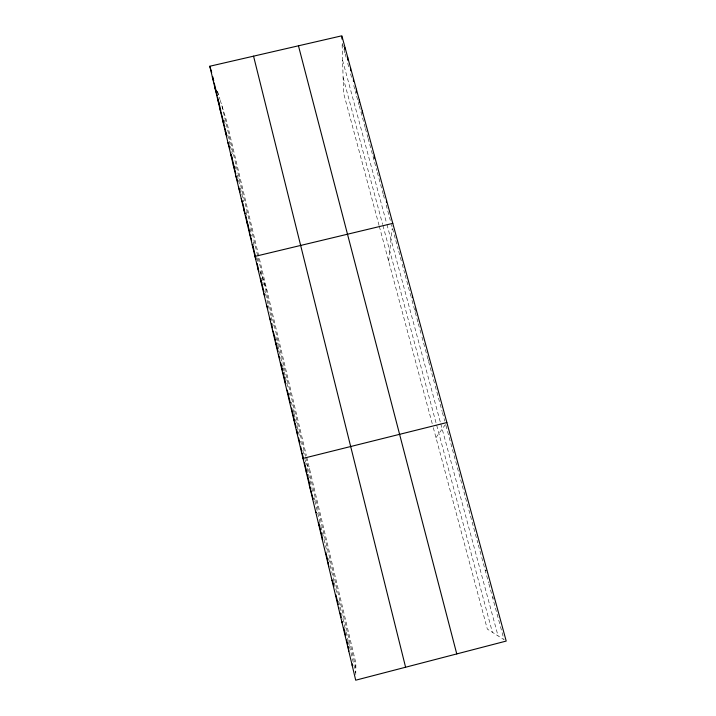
<?xml version="1.0" encoding="UTF-8"?>
<svg xmlns="http://www.w3.org/2000/svg" width="716" height="716" viewBox="0 0 716 716"><rect width="100%" height="100%" fill="white"/><g stroke="black" fill="none" stroke-linecap="round" stroke-linejoin="round"><path stroke-width="0.54" stroke-dasharray="3.58 2.69" d="M355.762 674.588L355.879 663.159L306.842 457.569M388.627 261.072L392.198 228.699M415.047 311.541L415.844 308.292M428.437 360.936L429.439 358.349M435.972 437.592L445.612 424.275M485.18 570.187L487.05 570.536M492.644 597.735L494.64 598.495M305.839 463.037L309.607 469.168M260.123 270.988L266.97 290.428M217.476 91.263L220 99.488M220.277 100.392L226.417 120.404L306.341 455.465M342.338 43.381L344.888 52.796M345.175 53.843L346.311 58.05M347.743 63.303L349.175 68.593M350.607 73.873L351.753 78.125M353.776 85.562L356.094 94.1M356.666 96.239L359.002 104.822M359.289 105.896L365.151 127.529M365.42 128.522L367.836 137.436M368.105 138.421L374.065 160.393M374.611 162.407L376.795 170.453M377.341 172.475L383.114 193.776M383.391 194.797L384.778 199.907M386.166 205.018L389.227 216.321M389.513 217.351L390.345 220.456M391.473 224.582L392.028 226.65M392.601 228.753L395.5 239.466M395.796 240.549L398.132 249.159M398.714 251.316L401.945 263.228M402.213 264.222L404.656 273.208M405.193 275.204L408.192 286.248M408.46 287.25L410.921 296.335M412.022 300.371L418.09 322.764M418.368 323.784L421.429 335.07M421.984 337.129L425.062 348.486M425.349 349.524L431.274 371.371M431.838 373.466L434.97 385.011M435.247 386.058L442.139 411.467M442.425 412.532L444.743 421.071M445.907 425.349L477.796 542.961M478.36 545.046L481.474 556.529M481.761 557.585L488.616 582.869M488.903 583.925L500.207 625.623M500.475 626.625L504.019 639.683L487.327 629.087L432.903 426.136M342.588 60.296L386.703 223.598M386.971 224.591L440.519 422.852M440.796 423.881L498.059 635.898M343.107 77.507L382.657 224.466M382.935 225.513L492.402 632.309M379.059 225.397L343.573 93.089L342.087 43.354M379.328 226.408L432.339 424.069M221.897 105.682L305.437 456.244M305.669 457.247L355.834 667.742M217.395 91.469L218.863 97.618M224.269 120.351L225.755 126.598M227.742 134.948L228.744 139.128M229.236 141.222L230.239 145.429M230.489 146.485L231.492 150.691M231.742 151.738L232.244 153.859M235.269 166.559L235.779 168.69M237.291 175.071L238.312 179.34M238.562 180.405L240.093 186.831M240.352 187.905L243.682 201.894M246 211.632L246.769 214.881M250.099 228.851L251.755 235.815M253.178 241.811L254.368 246.814M256.999 257.858L258.199 262.906M260.373 272.044L262.369 280.421M262.87 282.516L263.372 284.628M264.875 290.947L265.376 293.05M265.627 294.106L268.151 304.694M268.402 305.75L270.934 316.4M271.185 317.465L273.226 326.031M275.785 336.771L277.584 344.324M277.835 345.398L282.229 363.853M282.489 364.936L282.963 366.941M283.205 367.943L283.921 370.96M284.163 371.962L284.879 374.969M285.353 376.974L287.993 388.054M289.192 393.12L289.676 395.142M291.367 402.249L292.826 408.362M293.068 409.382L293.793 412.434M294.034 413.454L296.478 423.702M296.961 425.752L298.187 430.898M298.438 431.927L299.664 437.082M300.648 441.217L301.382 444.323M302.859 450.543L303.611 453.667M305.097 459.914L305.589 461.999M307.083 468.273L309.831 479.818M310.082 480.875L311.585 487.193M311.836 488.249L312.597 491.427M314.109 497.781L314.61 499.893M314.861 500.958L320.705 525.517M320.965 526.582L323.274 536.275M324.044 539.506L327.131 552.501M328.572 558.534L329.53 562.552M330.246 565.568L334.095 581.768M334.336 582.779L337.003 593.976M338.713 601.136L342.132 615.509M342.866 618.597L345.819 631.002M346.061 632.04L348.289 641.402M348.54 642.44L349.283 645.563M349.533 646.611L355.78 672.843"/><path stroke-width="1.07" d="M359.307 102.039L359.316 100.106M362.26 112.904L362.278 111.016M352.254 665.701L352.326 663.947M374.155 158.334L374.289 155.247M348.826 651.3L348.173 646.503M386.398 202.261L386.55 200.417M342.042 622.741L342.266 621.631M412.121 297.659L412.497 295.959M338.677 608.6L338.945 607.696M332.018 580.551L332.376 580.058L333.889 586.422M328.716 566.66L328.125 562.176M446.865 422.547L302.993 458.41L303.754 459.654M392.789 223.365L254.985 256.391L256.015 259.317M209.797 66.248L341.854 35.8L506.203 641.071L355.7 680.2L209.797 66.248L211.694 72.432M325.431 552.85L325.887 552.752L327.633 560.082M322.173 539.112L322.674 539.22L320.947 531.979M318.924 525.463L319.47 525.768M315.702 511.895L316.293 512.388M312.498 498.408L313.134 499.088L309.312 485M306.144 471.665L306.86 472.721L304.47 462.67M296.746 432.133L297.596 433.735L296.576 429.448M293.65 419.111L294.536 420.883L291.502 408.111M287.519 393.29L288.154 394.704M284.476 380.482L285.478 382.783M281.451 367.755L282.489 370.217L280.762 362.931M278.443 355.1L279.526 357.731M275.454 342.517L276.573 345.309M272.474 330.004L273.252 331.973M269.52 317.564L270.317 319.64M266.576 305.186L267.507 307.647M263.658 292.889L264.607 295.466M260.749 280.654L261.725 283.348M257.858 268.491L258.861 271.301M252.211 244.72L253.616 248.774M249.454 233.121L250.895 237.309M246.707 221.575L248.184 225.916L245.731 215.606M243.986 210.101L245.185 213.681M241.265 198.681L242.5 202.368M238.571 187.324L240.137 192.076M235.886 176.02L237.488 180.915M233.21 164.787L234.517 168.806M230.561 153.609L232.217 158.764M227.912 142.484L229.603 147.773M225.289 131.422L226.721 135.942M222.667 120.422L224.421 125.971M220.072 109.467L221.557 114.202M217.485 98.584L219.293 104.393M214.907 87.746L216.438 92.695M212.348 76.97L213.592 81.006M298.456 45.806L456.763 653.923M253.554 56.161L405.596 667.231M212.706 76.666L213.708 80.908M214.209 83.029L216.492 92.615M216.742 93.68L217.252 95.819M217.762 97.967L220.823 110.846M221.853 115.151L223.652 122.722M224.94 128.146L226.489 134.671M231.268 154.772L234.606 168.806M234.848 169.808L235.806 173.845M242.805 203.299L244.514 210.468M248.434 226.945L249.419 231.098M251.137 238.356L251.638 240.433M252.873 245.642L255.863 258.199M257.134 263.551L258.163 267.891M260.624 278.247L261.814 283.25M262.056 284.252L263.73 291.296M271.445 323.757L272.42 327.847M273.637 332.967L275.347 340.172M275.839 342.221L278.05 351.52M282.99 372.311L285.228 381.735M287.232 390.148L288.235 394.355M288.476 395.411L290.24 402.822M295.046 423.031L296.066 427.309M298.617 438.04L299.637 442.345M300.666 446.659L301.696 450.99M302.206 453.156L303.235 457.488M307.343 474.744L309.742 484.857M318.736 522.68L320.455 529.903M335.911 594.907L338.194 604.492M340.225 613.057L341.246 617.344M343.805 628.102L345.595 635.656M346.625 639.997L347.663 644.337M341.89 36.892L341.953 39.067M344.754 47.444L344.808 49.583M347.618 57.012L347.681 60.162M350.518 67.698L350.563 70.786M353.435 78.447L353.462 81.472M356.371 89.249L356.371 92.203"/></g></svg>
